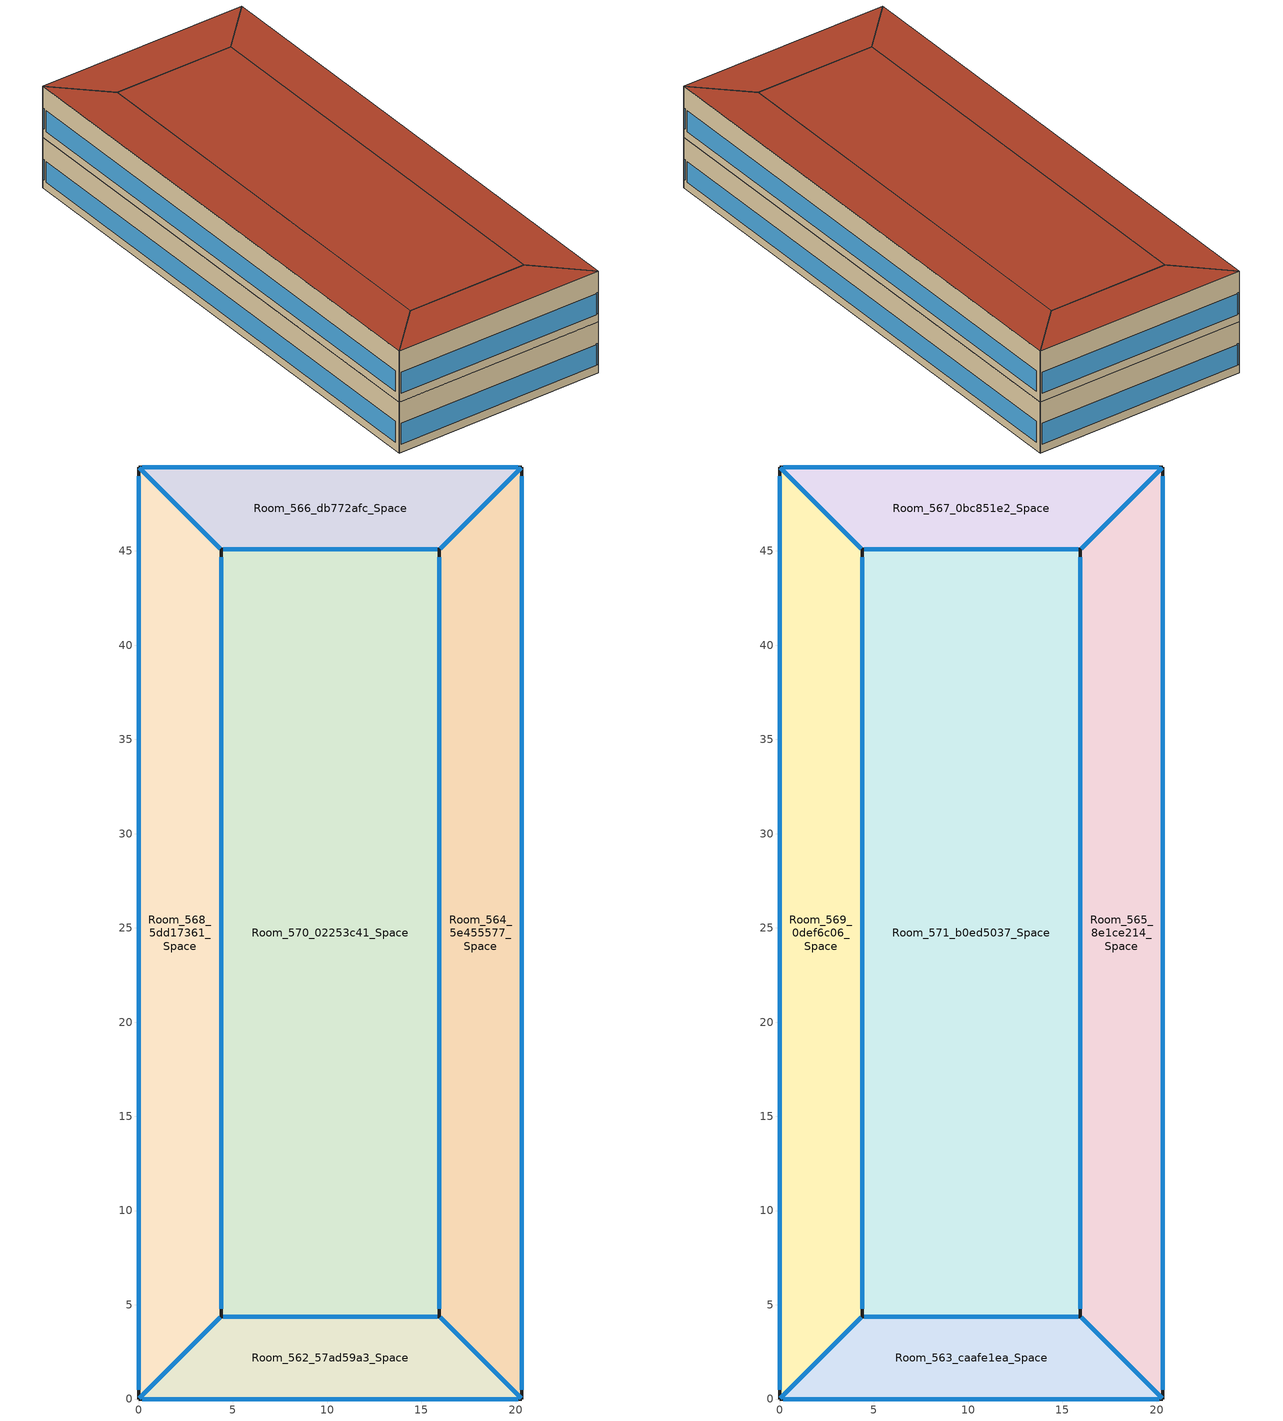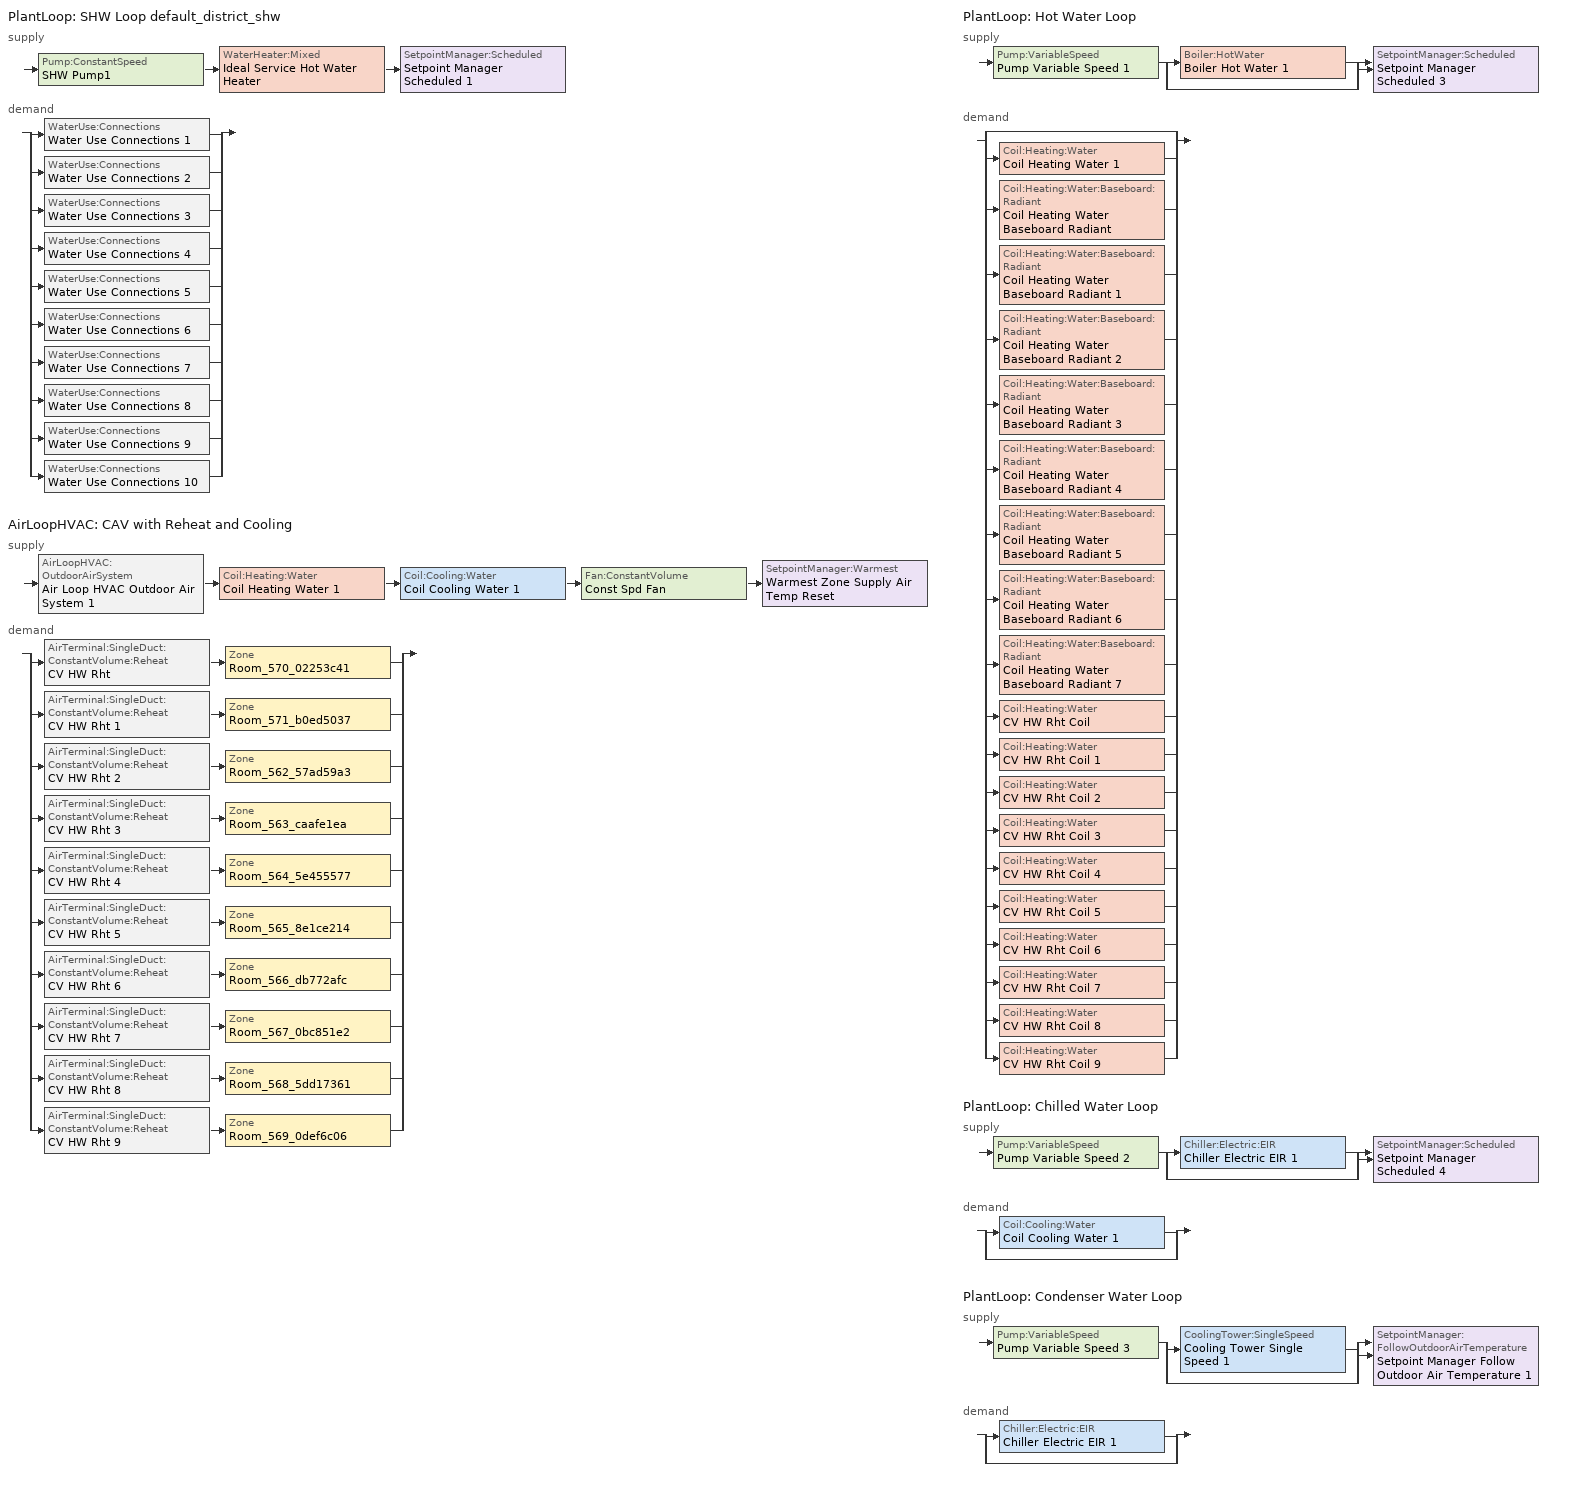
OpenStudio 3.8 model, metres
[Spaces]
Room_562_57ad59a3_Space
 floor ground: 15.96,4.37 20.34,0 0,0 4.37,4.37 z0
 wall outside: 15.96,4.37 4.37,4.37 0,0 20.34,0 15.96,4.37 z0:5
 window: 15.85,4.37 4.49,4.37 / 4.33,4.33 0.04,0.04 / 20.29,0.04 16.01,4.33 / 0.2,0 20.13,0 z0.8:2.84
 roof outside: 0,0 20.34,0 15.96,4.37 4.37,4.37 z5
Room_564_5e455577_Space
 floor ground: 20.34,49.46 20.34,0 15.96,4.37 15.96,45.08 z0
 wall outside: 15.96,4.37 20.34,0 20.34,49.46 15.96,45.08 15.96,4.37 z0:5
 window: 16.01,4.33 20.29,0.04 / 15.96,44.68 15.96,4.78 / 20.29,49.41 16.01,45.13 / 20.34,0.49 20.34,48.96 z0.8:2.84
 roof outside: 15.96,45.08 15.96,4.37 20.34,0 20.34,49.46 z5
Room_566_db772afc_Space
 floor ground: 20.34,49.46 15.96,45.08 4.37,45.08 0,49.46 z0
 wall outside: 15.96,45.08 20.34,49.46 0,49.46 4.37,45.08 15.96,45.08 z0:5
 window: 16.01,45.13 20.29,49.41 / 4.49,45.08 15.85,45.08 / 0.04,49.41 4.33,45.13 / 20.13,49.46 0.2,49.46 z0.8:2.84
 roof outside: 0,49.46 4.37,45.08 15.96,45.08 20.34,49.46 z5
Room_568_5dd17361_Space
 floor ground: 0,49.46 4.37,45.08 4.37,4.37 0,0 z0
 wall outside: 4.37,45.08 0,49.46 0,0 4.37,4.37 4.37,45.08 z0:5
 window: 4.33,45.13 0.04,49.41 / 0.04,0.04 4.33,4.33 / 4.37,4.78 4.37,44.68 / 0,48.96 0,0.49 z0.8:2.84
 roof outside: 0,49.46 0,0 4.37,4.37 4.37,45.08 z5
Room_570_02253c41_Space
 floor ground: 15.96,45.08 15.96,4.37 4.37,4.37 4.37,45.08 z0
 wall outside: 4.37,45.08 4.37,4.37 15.96,4.37 15.96,45.08 4.37,45.08 z0:5
 window: 4.37,44.68 4.37,4.78 / 15.85,45.08 4.49,45.08 / 15.96,4.78 15.96,44.68 / 4.49,4.37 15.85,4.37 z0.8:2.84
 roof outside: 4.37,45.08 4.37,4.37 15.96,4.37 15.96,45.08 z5
Room_563_caafe1ea_Space
 floor outside: 15.96,4.37 20.34,0 0,0 4.37,4.37 z5
 wall outside: 15.96,4.37 4.37,4.37 0,0 20.34,0 15.96,4.37 z5:10
 window: 15.85,4.37 4.49,4.37 / 4.33,4.33 0.04,0.04 / 20.29,0.04 16.01,4.33 / 0.2,0 20.13,0 z5.8:7.84
 roof outside: 0,0 20.34,0 15.96,4.37 4.37,4.37 z10
Room_565_8e1ce214_Space
 floor outside: 20.34,49.46 20.34,0 15.96,4.37 15.96,45.08 z5
 wall outside: 15.96,4.37 20.34,0 20.34,49.46 15.96,45.08 15.96,4.37 z5:10
 window: 16.01,4.33 20.29,0.04 / 15.96,44.68 15.96,4.78 / 20.29,49.41 16.01,45.13 / 20.34,0.49 20.34,48.96 z5.8:7.84
 roof outside: 15.96,45.08 15.96,4.37 20.34,0 20.34,49.46 z10
Room_567_0bc851e2_Space
 floor outside: 20.34,49.46 15.96,45.08 4.37,45.08 0,49.46 z5
 wall outside: 15.96,45.08 20.34,49.46 0,49.46 4.37,45.08 15.96,45.08 z5:10
 window: 16.01,45.13 20.29,49.41 / 4.49,45.08 15.85,45.08 / 0.04,49.41 4.33,45.13 / 20.13,49.46 0.2,49.46 z5.8:7.84
 roof outside: 0,49.46 4.37,45.08 15.96,45.08 20.34,49.46 z10
Room_569_0def6c06_Space
 floor outside: 0,49.46 4.37,45.08 4.37,4.37 0,0 z5
 wall outside: 4.37,45.08 0,49.46 0,0 4.37,4.37 4.37,45.08 z5:10
 window: 4.33,45.13 0.04,49.41 / 0.04,0.04 4.33,4.33 / 4.37,4.78 4.37,44.68 / 0,48.96 0,0.49 z5.8:7.84
 roof outside: 0,49.46 0,0 4.37,4.37 4.37,45.08 z10
Room_571_b0ed5037_Space
 floor outside: 15.96,45.08 15.96,4.37 4.37,4.37 4.37,45.08 z5
 wall outside: 4.37,45.08 4.37,4.37 15.96,4.37 15.96,45.08 4.37,45.08 z5:10
 window: 4.37,44.68 4.37,4.78 / 15.85,45.08 4.49,45.08 / 15.96,4.78 15.96,44.68 / 4.49,4.37 15.85,4.37 z5.8:7.84
 roof outside: 4.37,45.08 4.37,4.37 15.96,4.37 15.96,45.08 z10
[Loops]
PlantLoop 'SHW Loop default_district_shw'
 supply: Pump:ConstantSpeed 'SHW Pump1' > WaterHeater:Mixed 'Ideal Service Hot Water Heater' > SetpointManager:Scheduled 'Setpoint Manager Scheduled 1'
 demand: split
  | WaterUse:Connections 'Water Use Connections 1'
  | WaterUse:Connections 'Water Use Connections 2'
  | WaterUse:Connections 'Water Use Connections 3'
  | WaterUse:Connections 'Water Use Connections 4'
  | WaterUse:Connections 'Water Use Connections 5'
  | WaterUse:Connections 'Water Use Connections 6'
  | WaterUse:Connections 'Water Use Connections 7'
  | WaterUse:Connections 'Water Use Connections 8'
  | WaterUse:Connections 'Water Use Connections 9'
  | WaterUse:Connections 'Water Use Connections 10'
AirLoopHVAC 'CAV with Reheat and Cooling'
 supply: AirLoopHVAC:OutdoorAirSystem 'Air Loop HVAC Outdoor Air System 1' > Coil:Heating:Water 'Coil Heating Water 1' > Coil:Cooling:Water 'Coil Cooling Water 1' > Fan:ConstantVolume 'Const Spd Fan' > SetpointManager:Warmest 'Warmest Zone Supply Air Temp Reset'
 demand: split
  | AirTerminal:SingleDuct:ConstantVolume:Reheat 'CV HW Rht' > Zone 'Room_570_02253c41'
  | AirTerminal:SingleDuct:ConstantVolume:Reheat 'CV HW Rht 1' > Zone 'Room_571_b0ed5037'
  | AirTerminal:SingleDuct:ConstantVolume:Reheat 'CV HW Rht 2' > Zone 'Room_562_57ad59a3'
  | AirTerminal:SingleDuct:ConstantVolume:Reheat 'CV HW Rht 3' > Zone 'Room_563_caafe1ea'
  | AirTerminal:SingleDuct:ConstantVolume:Reheat 'CV HW Rht 4' > Zone 'Room_564_5e455577'
  | AirTerminal:SingleDuct:ConstantVolume:Reheat 'CV HW Rht 5' > Zone 'Room_565_8e1ce214'
  | AirTerminal:SingleDuct:ConstantVolume:Reheat 'CV HW Rht 6' > Zone 'Room_566_db772afc'
  | AirTerminal:SingleDuct:ConstantVolume:Reheat 'CV HW Rht 7' > Zone 'Room_567_0bc851e2'
  | AirTerminal:SingleDuct:ConstantVolume:Reheat 'CV HW Rht 8' > Zone 'Room_568_5dd17361'
  | AirTerminal:SingleDuct:ConstantVolume:Reheat 'CV HW Rht 9' > Zone 'Room_569_0def6c06'
PlantLoop 'Hot Water Loop'
 supply: Pump:VariableSpeed 'Pump Variable Speed 1' > split
  | Boiler:HotWater 'Boiler Hot Water 1'
  | bypass
  join > SetpointManager:Scheduled 'Setpoint Manager Scheduled 3'
 demand: split
  | bypass
  | Coil:Heating:Water 'Coil Heating Water 1'
  | Coil:Heating:Water:Baseboard:Radiant 'Coil Heating Water Baseboard Radiant'
  | Coil:Heating:Water:Baseboard:Radiant 'Coil Heating Water Baseboard Radiant 1'
  | Coil:Heating:Water:Baseboard:Radiant 'Coil Heating Water Baseboard Radiant 2'
  | Coil:Heating:Water:Baseboard:Radiant 'Coil Heating Water Baseboard Radiant 3'
  | Coil:Heating:Water:Baseboard:Radiant 'Coil Heating Water Baseboard Radiant 4'
  | Coil:Heating:Water:Baseboard:Radiant 'Coil Heating Water Baseboard Radiant 5'
  | Coil:Heating:Water:Baseboard:Radiant 'Coil Heating Water Baseboard Radiant 6'
  | Coil:Heating:Water:Baseboard:Radiant 'Coil Heating Water Baseboard Radiant 7'
  | Coil:Heating:Water 'CV HW Rht Coil'
  | Coil:Heating:Water 'CV HW Rht Coil 1'
  | Coil:Heating:Water 'CV HW Rht Coil 2'
  | Coil:Heating:Water 'CV HW Rht Coil 3'
  | Coil:Heating:Water 'CV HW Rht Coil 4'
  | Coil:Heating:Water 'CV HW Rht Coil 5'
  | Coil:Heating:Water 'CV HW Rht Coil 6'
  | Coil:Heating:Water 'CV HW Rht Coil 7'
  | Coil:Heating:Water 'CV HW Rht Coil 8'
  | Coil:Heating:Water 'CV HW Rht Coil 9'
PlantLoop 'Chilled Water Loop'
 supply: Pump:VariableSpeed 'Pump Variable Speed 2' > split
  | Chiller:Electric:EIR 'Chiller Electric EIR 1'
  | bypass
  join > SetpointManager:Scheduled 'Setpoint Manager Scheduled 4'
 demand: split
  | Coil:Cooling:Water 'Coil Cooling Water 1'
  | bypass
PlantLoop 'Condenser Water Loop'
 supply: Pump:VariableSpeed 'Pump Variable Speed 3' > split
  | CoolingTower:SingleSpeed 'Cooling Tower Single Speed 1'
  | bypass
  join > SetpointManager:FollowOutdoorAirTemperature 'Setpoint Manager Follow Outdoor Air Temperature 1'
 demand: split
  | Chiller:Electric:EIR 'Chiller Electric EIR 1'
  | bypass
[Building]
630_rue Saint-Paul Ouest (MTL)_180484_Y_2019_low: North Axis {deg}=0; Default Construction Set=Office_ 2015 2024_6A 2; Standards Building Type=MediumOffice
[Site]
Montreal Int'l: Latitude {deg}=45.47; Longitude {deg}=-73.75; Time Zone {hr}=-5; Elevation {m}=36; Terrain=City
[SizingPeriod:DesignDay] Day of Month=21
Name | Maximum Dry-Bulb Temperature {C} | Daily Dry-Bulb Temperature Range {deltaC} | Barometric Pressure {Pa} | Wind Speed {m/s} | Wind Direction {deg} | Sky Clearness | Month | Day Type | Humidity Condition Type | Wetbulb or DewPoint at Maximum Dry-Bulb {C} | Solar Model Indicator | Rain Indicator | Snow Indicator | Daylight Saving Time Indicator | Dry-Bulb Temperature Range Modifier Type | ASHRAE Clear Sky Optical Depth for Beam Irradiance | ASHRAE Clear Sky Optical Depth for Diffuse Irradiance | Enthalpy at Maximum Dry-Bulb {J/kg}
Montreal Int'l Heating Design Day 99.6% Condns DB | -22.8 | 0 | 101099 | 3.6 | 294 | 0 | 1 | WinterDesignDay | Wetbulb | -22.8 | ASHRAEClearSky
Montreal Int'l Cooling Design Day 0.4% Condns DB=>MWB | 29.4 | 9.7 | 101099 | 4.8 | 228 | 1 | 7 | SummerDesignDay | Wetbulb | 22.7 | ASHRAEClearSky
Montreal Int'l Ann Htg 99.6% Condns DB | -23.7 | 0 | 100893 | 3.9 | 260 | 0 | 1 | WinterDesignDay | Wetbulb | -23.7 | ASHRAEClearSky | No | No | No | DefaultMultipliers
Montreal Int'l Ann Hum_n 99.6% Condns DP=>MCDB | -23 | 0 | 100893 | 3.9 | 260 | 0 | 1 | WinterDesignDay | Dewpoint | -30.5 | ASHRAEClearSky | No | No | No | DefaultMultipliers
Montreal Int'l Ann Htg Wind 99.6% Condns WS=>MCDB | -5.3 | 0 | 100893 | 12.9 | 260 | 0 | 1 | WinterDesignDay | Wetbulb | -5.3 | ASHRAEClearSky | No | No | No | DefaultMultipliers
Montreal Int'l Ann Clg .4% Condns DB=>MWB | 30 | 9.3 | 100893 | 4.9 | 220 |  | 7 | SummerDesignDay | Wetbulb | 22.1 | ASHRAETau | No | No | No | DefaultMultipliers | 0.465 | 1.966
Montreal Int'l Ann Clg .4% Condns WB=>MDB | 28.1 | 9.3 | 100893 | 4.9 | 220 |  | 7 | SummerDesignDay | Wetbulb | 23.2 | ASHRAETau | No | No | No | DefaultMultipliers | 0.465 | 1.966
Montreal Int'l Ann Clg .4% Condns DP=>MDB | 26 | 9.3 | 100893 | 4.9 | 220 |  | 7 | SummerDesignDay | Dewpoint | 21.6 | ASHRAETau | No | No | No | DefaultMultipliers | 0.465 | 1.966
Montreal Int'l Ann Clg .4% Condns Enth=>MDB | 28.1 | 9.3 | 100893 | 4.9 | 220 |  | 7 | SummerDesignDay | Enthalpy | 23 | ASHRAETau | No | No | No | DefaultMultipliers | 0.465 | 1.966 | 69300
[Site:WaterMainsTemperature]
Calculation Method=CorrelationFromWeatherFile
[ClimateZones]
Climate Zone Institution Name 1=ASHRAE; Climate Zone Document Name 1=ANSI/ASHRAE Standard 169; Climate Zone Document Year 1=2006; Climate Zone Value 1=6A; Climate Zone Institution Name 2=CEC; Climate Zone Document Name 2=California Climate Zone Descriptions; Climate Zone Document Year 2=1995
[Material:NoMass] Thermal Absorptance=0.9
Name | Roughness | Thermal Resistance {m2-K/W} | Solar Absorptance | Visible Absorptance
AQNC2024NMair more30 mm | MediumRough | 0.16 | 0.7 | 0.7
CP02 CARPET PAD | Smooth | 0.1 | 0.8 | 0.8
[Material]
Name | Roughness | Thickness {m} | Conductivity {W/m-K} | Density {kg/m3} | Specific Heat {J/kg-K} | Thermal Absorptance | Solar Absorptance | Visible Absorptance
G05 25mm wood | MediumSmooth | 0.0254 | 0.15 | 608 | 1630 | 0.9 | 0.5 | 0.5
AQNC2024standard concrete | MediumRough | 0.2 | 2.5 | 2400 | 840 | 0.7 | 0.7 | 0.7
AQNC2024expanded polystyrene type I 15 cm 1 | MediumRough | 0.15 | 0.0385 | 15 | 1500 | 0.7 | 0.7 | 0.7
AQNC2024Stucco 25 mm | MediumRough | 0.025 | 0.159 | 800 | 1090 | 0.7 | 0.7 | 0.7
AQNC2024gypsum board | MediumRough | 0.1 | 0.159 | 800 | 1090 | 0.7 | 0.7 | 0.7
AQNC2024built-up roofing 1 | MediumRough | 0.1 | 0.162 | 1121 | 1470 | 0.7 | 0.7 | 0.7
F16 Acoustic tile | MediumSmooth | 0.0191 | 0.06 | 368 | 590 | 0.9 | 0.3 | 0.3
M11 100mm lightweight concrete | MediumRough | 0.1016 | 0.53 | 1280 | 840 | 0.9 | 0.5 | 0.5
G01a 19mm gypsum board | MediumSmooth | 0.019 | 0.16 | 800 | 1090 | 0.9 | 0.4 | 0.4
MAT-CC05 4 HW CONCRETE | Rough | 0.1016 | 1.311 | 2240 | 836.8 | 0.9 | 0.85 | 0.85
I01 25mm insulation board | MediumRough | 0.0254 | 0.03 | 43 | 1210 | 0.9 | 0.6 | 0.6
F08 Metal surface 3; F08 Metal surface 4 | Smooth | 0.0008 | 45.28 | 7824 | 500 | 0.9 | 0.7 | 0.7
[WindowMaterial:SimpleGlazingSystem]
Double glazing excellent office Low e: U-Factor {W/m2-K}=1.3; Solar Heat Gain Coefficient=0.35
[WindowMaterial:Glazing]
Clear 3mm: Optical Data Type=SpectralAverage; Thickness {m}=0.003; Solar Transmittance at Normal Incidence=0.837; Front Side Solar Reflectance at Normal Incidence=0.075; Back Side Solar Reflectance at Normal Incidence=0; Visible Transmittance at Normal Incidence=0.898; Front Side Visible Reflectance at Normal Incidence=0.081; Back Side Visible Reflectance at Normal Incidence=0; Infrared Transmittance at Normal Incidence=0; Front Side Infrared Hemispherical Emissivity=0.84; Back Side Infrared Hemispherical Emissivity=0.84; Conductivity {W/m-K}=0.9; Dirt Correction Factor for Solar and Visible Transmittance=1; Solar Diffusing=No
[Construction]
Interior Partition; Interior Door; Interior Partition 9: G05 25mm wood
AQ_Office_2024_Office ground 2015 2024 6A: AQNC2024standard concrete, AQNC2024expanded polystyrene type I 15 cm 1
AQ_Office_2024_Office Wall 2015 2024 6A: AQNC2024Stucco 25 mm, AQNC2024standard concrete, AQNC2024expanded polystyrene type I 15 cm 1, AQNC2024gypsum board
AQ_Office_2024_Office roof 2015 2024 6A: AQNC2024built-up roofing 1, AQNC2024NMair more30 mm, AQNC2024expanded polystyrene type I 15 cm 1
Interior Floor: F16 Acoustic tile, F05 Ceiling air space resistance, M11 100mm lightweight concrete
Interior Wall: G01a 19mm gypsum board, F04 Wall air space resistance, G01a 19mm gypsum board
Interior Ceiling: M11 100mm lightweight concrete, F05 Ceiling air space resistance, F16 Acoustic tile
ExtSlabCarpet 4in ClimateZone 1-8: MAT-CC05 4 HW CONCRETE, CP02 CARPET PAD
Double Glazing 1.3: Double glazing excellent office Low e
Interior Window: Clear 3mm
Exterior Door 2: F08 Metal surface 3, I01 25mm insulation board
Exterior Door 3: F08 Metal surface 4, I01 25mm insulation board
[DefaultSurfaceConstructions]
Name | Floor Construction | Wall Construction | Roof Ceiling Construction
Default Surface Constructions 30; Default Surface Constructions 50 | AQ_Office_2024_Office ground 2015 2024 6A | AQ_Office_2024_Office Wall 2015 2024 6A | AQ_Office_2024_Office roof 2015 2024 6A
Default Surface Constructions 48; Default Surface Constructions 51 | Interior Floor | Interior Wall | Interior Ceiling
Default Surface Constructions 49; Default Surface Constructions 52 | ExtSlabCarpet 4in ClimateZone 1-8 | ExtSlabCarpet 4in ClimateZone 1-8 | ExtSlabCarpet 4in ClimateZone 1-8
[DefaultSubSurfaceConstructions]
Name | Fixed Window Construction | Operable Window Construction | Door Construction | Tubular Daylight Dome Construction | Tubular Daylight Diffuser Construction
Default Sub Surface Constructions 34; Default Sub Surface Constructions 37 | Interior Window | Interior Window | Interior Door
Default Sub Surface Constructions 35 | Double Glazing 1.3 | Double Glazing 1.3 | Exterior Door 2 | Interior Window | Interior Window
Default Sub Surface Constructions 36 | Double Glazing 1.3 | Double Glazing 1.3 | Exterior Door 3 | Interior Window | Interior Window
[Material:AirGap]
Name | Thermal Resistance {m2-K/W}
F05 Ceiling air space resistance | 0.18
F04 Wall air space resistance | 0.15
[DefaultConstructionSet] Interior Partition Construction=Interior Partition; Adiabatic Surface Construction=Interior Partition 9
Name | Default Exterior Surface Constructions | Default Interior Surface Constructions | Default Ground Contact Surface Constructions | Default Exterior SubSurface Constructions | Default Interior SubSurface Constructions
Office_ 2015 2024_6A | Default Surface Constructions 50 | Default Surface Constructions 51 | Default Surface Constructions 52 | Default Sub Surface Constructions 35 | Default Sub Surface Constructions 37
Office_ 2015 2024_6A 2 | Default Surface Constructions 30 | Default Surface Constructions 48 | Default Surface Constructions 49 | Default Sub Surface Constructions 36 | Default Sub Surface Constructions 34
[SpaceType]
MediumOffice Building: Default Construction Set=Office_ 2015 2024_6A; Design Specification Outdoor Air Object=MediumOffice Building_Ventilation
[People:Definition]
MediumOffice Building_People: Number of People Calculation Method=People/Area; People per Space Floor Area {person/m2}=0.0711847; Fraction Radiant=0.3; Sensible Heat Fraction=Autocalculate
[People]
MediumOffice Building_People: People Definition=MediumOffice Building_People; Space or SpaceType=MediumOffice Building; Number of People Schedule=NECB-A-Occupancy; Activity Level Schedule=MediumOffice Building_People_Act Schedule; Multiplier=1
[Lights:Definition]
MediumOffice Building_Lighting: Design Level Calculation Method=Watts/Area; Watts per Space Floor Area {W/m2}=6.68315; Fraction Radiant=0.7; Fraction Visible=0.2; Return Air Fraction=0
[Lights]
MediumOffice Building_Lighting: Lights Definition=MediumOffice Building_Lighting; Space or SpaceType=MediumOffice Building; Schedule=NECB-A-Lighting; Fraction Replaceable=1
[ElectricEquipment:Definition]
MediumOffice Building_Electric Equipment: Design Level Calculation Method=Watts/Area; Watts per Space Floor Area {W/m2}=7.54366; Fraction Latent=0; Fraction Radiant=0.5; Fraction Lost=0
[ElectricEquipment]
MediumOffice Building_Electric Equipment: Electric Equipment Definition=MediumOffice Building_Electric Equipment; Space or SpaceType=MediumOffice Building; Schedule=NECB-A-Electric-Equipment
[SpaceInfiltration:DesignFlowRate]
MediumOffice Building_Infiltration: Space or SpaceType=MediumOffice Building; Schedule=MediumOffice Building_Infiltration Schedule; Design Flow Rate Calculation Method=Flow/ExteriorArea; Flow per Exterior Surface Area {m3/s-m2}=0.000226568; Constant Term Coefficient=1; Temperature Term Coefficient=0; Velocity Term Coefficient=0
[DesignSpecification:OutdoorAir]
MediumOffice Building_Ventilation: Outdoor Air Flow per Person {m3/s-person}=0.00175762; Outdoor Air Flow per Floor Area {m3/s-m2}=0.000336663; Outdoor Air Flow Rate {m3/s}=0; Outdoor Air Flow Air Changes per Hour {1/hr}=0
[Space] Space Type=MediumOffice Building
Name | Building Story | Thermal Zone
Room_562_57ad59a3_Space | Floor1 | Room_562_57ad59a3
Room_563_caafe1ea_Space | Floor2 | Room_563_caafe1ea
Room_564_5e455577_Space | Floor1 | Room_564_5e455577
Room_565_8e1ce214_Space | Floor2 | Room_565_8e1ce214
Room_566_db772afc_Space | Floor1 | Room_566_db772afc
Room_567_0bc851e2_Space | Floor2 | Room_567_0bc851e2
Room_568_5dd17361_Space | Floor1 | Room_568_5dd17361
Room_569_0def6c06_Space | Floor2 | Room_569_0def6c06
Room_570_02253c41_Space | Floor1 | Room_570_02253c41
Room_571_b0ed5037_Space | Floor2 | Room_571_b0ed5037
[ThermalZone] Ceiling Height {m}=5; Use Ideal Air Loads=No
Name | Volume {m3} | Thermostat
Room_562_57ad59a3 | 349.054 | MediumOffice Building_Setpoint
Room_563_caafe1ea | 349.054 | MediumOffice Building_Setpoint 1
Room_564_5e455577 | 985.75 | MediumOffice Building_Setpoint 2
Room_565_8e1ce214 | 985.75 | MediumOffice Building_Setpoint 3
Room_566_db772afc | 349.054 | MediumOffice Building_Setpoint 4
Room_567_0bc851e2 | 349.054 | MediumOffice Building_Setpoint 5
Room_568_5dd17361 | 985.75 | MediumOffice Building_Setpoint 6
Room_569_0def6c06 | 985.75 | MediumOffice Building_Setpoint 7
Room_570_02253c41 | 2359.36 | MediumOffice Building_Setpoint 8
Room_571_b0ed5037 | 2359.36 | MediumOffice Building_Setpoint 9
[Sizing:Zone] Zone Cooling Design Supply Air Temperature Input Method=SupplyAirTemperature; Zone Cooling Design Supply Air Temperature {C}=14; Zone Cooling Design Supply Air Temperature Difference {deltaC}=11.11; Zone Heating Design Supply Air Temperature Input Method=SupplyAirTemperature; Zone Heating Design Supply Air Temperature {C}=40; Zone Heating Design Supply Air Temperature Difference {deltaC}=11.11; Zone Cooling Design Supply Air Humidity Ratio {kg-H2O/kg-air}=0.0085; Zone Heating Design Supply Air Humidity Ratio {kg-H2O/kg-air}=0.008; Cooling Design Air Flow Method=DesignDay; Heating Design Air Flow Method=DesignDay; Account for Dedicated Outdoor Air System=No; Dedicated Outdoor Air System Control Strategy=NeutralSupplyAir; Dedicated Outdoor Air Low Setpoint Temperature for Design {C}=autosize; Dedicated Outdoor Air High Setpoint Temperature for Design {C}=autosize; Zone Load Sizing Method=Sensible Load Only No Latent Load; Zone Latent Cooling Design Supply Air Humidity Ratio Input Method=HumidityRatioDifference; Zone Cooling Design Supply Air Humidity Ratio Difference {kgWater/kgDryAir}=0.005; Zone Latent Heating Design Supply Air Humidity Ratio Input Method=HumidityRatioDifference; Zone Humidification Design Supply Air Humidity Ratio Difference {kgWater/kgDryAir}=0.005
Room_562_57ad59a3; Room_563_caafe1ea; Room_564_5e455577; Room_565_8e1ce214; Room_566_db772afc; Room_567_0bc851e2; Room_568_5dd17361; Room_569_0def6c06; Room_570_02253c41; Room_571_b0ed5037
[Zone equipment]
Room_562_57ad59a3: Zone HVAC Baseboard Rad Conv Water, Zone Exhaust Fan, CV HW Rht 2
Room_563_caafe1ea: Zone HVAC Baseboard Rad Conv Water 1, Zone Exhaust Fan 1, CV HW Rht 3
Room_564_5e455577: Zone HVAC Baseboard Rad Conv Water 2, Zone Exhaust Fan 2, CV HW Rht 4
Room_565_8e1ce214: Zone HVAC Baseboard Rad Conv Water 3, Zone Exhaust Fan 3, CV HW Rht 5
Room_566_db772afc: Zone HVAC Baseboard Rad Conv Water 4, Zone Exhaust Fan 4, CV HW Rht 6
Room_567_0bc851e2: Zone HVAC Baseboard Rad Conv Water 5, Zone Exhaust Fan 5, CV HW Rht 7
Room_568_5dd17361: Zone HVAC Baseboard Rad Conv Water 6, Zone Exhaust Fan 6, CV HW Rht 8
Room_569_0def6c06: Zone HVAC Baseboard Rad Conv Water 7, Zone Exhaust Fan 7, CV HW Rht 9
Room_570_02253c41: CV HW Rht
Room_571_b0ed5037: CV HW Rht 1
[BuildingStory]
Floor1; Floor2
[WaterUse:Equipment:Definition] Target Temperature Schedule=60.0C Hot Water; Sensible Fraction Schedule=0.2 Hot Water Sensible Fraction; Latent Fraction Schedule=0.05 Hot Water Latent Fraction
Name | Peak Flow Rate {m3/s}
MediumOffice Building_Service Hot Water..Room_562_57ad59a3; MediumOffice Building_Service Hot Water..Room_563_caafe1ea; MediumOffice Building_Service Hot Water..Room_566_db772afc; MediumOffice Building_Service Hot Water..Room_567_0bc851e2 | 7.51399e-07
MediumOffice Building_Service Hot Water..Room_564_5e455577; MediumOffice Building_Service Hot Water..Room_565_8e1ce214; MediumOffice Building_Service Hot Water..Room_568_5dd17361; MediumOffice Building_Service Hot Water..Room_569_0def6c06 | 2.122e-06
MediumOffice Building_Service Hot Water..Room_570_02253c41; MediumOffice Building_Service Hot Water..Room_571_b0ed5037 | 5.07893e-06
[WaterUse:Equipment]
Name | Water Use Equipment Definition | Space
MediumOffice Building_Service Hot Water..Room_562_57ad59a3 | MediumOffice Building_Service Hot Water..Room_562_57ad59a3 | Room_562_57ad59a3_Space
MediumOffice Building_Service Hot Water..Room_563_caafe1ea | MediumOffice Building_Service Hot Water..Room_563_caafe1ea | Room_563_caafe1ea_Space
MediumOffice Building_Service Hot Water..Room_564_5e455577 | MediumOffice Building_Service Hot Water..Room_564_5e455577 | Room_564_5e455577_Space
MediumOffice Building_Service Hot Water..Room_565_8e1ce214 | MediumOffice Building_Service Hot Water..Room_565_8e1ce214 | Room_565_8e1ce214_Space
MediumOffice Building_Service Hot Water..Room_566_db772afc | MediumOffice Building_Service Hot Water..Room_566_db772afc | Room_566_db772afc_Space
MediumOffice Building_Service Hot Water..Room_567_0bc851e2 | MediumOffice Building_Service Hot Water..Room_567_0bc851e2 | Room_567_0bc851e2_Space
MediumOffice Building_Service Hot Water..Room_568_5dd17361 | MediumOffice Building_Service Hot Water..Room_568_5dd17361 | Room_568_5dd17361_Space
MediumOffice Building_Service Hot Water..Room_569_0def6c06 | MediumOffice Building_Service Hot Water..Room_569_0def6c06 | Room_569_0def6c06_Space
MediumOffice Building_Service Hot Water..Room_570_02253c41 | MediumOffice Building_Service Hot Water..Room_570_02253c41 | Room_570_02253c41_Space
MediumOffice Building_Service Hot Water..Room_571_b0ed5037 | MediumOffice Building_Service Hot Water..Room_571_b0ed5037 | Room_571_b0ed5037_Space
[WaterUse:Connections] Hot Water Supply Temperature Schedule=60.0C Hot Water; Drain Water Heat Exchanger Type=None; Drain Water Heat Exchanger Destination=Plant
Name | Water Use Equipment Name 1
Water Use Connections 1 | MediumOffice Building_Service Hot Water..Room_562_57ad59a3
Water Use Connections 2 | MediumOffice Building_Service Hot Water..Room_563_caafe1ea
Water Use Connections 3 | MediumOffice Building_Service Hot Water..Room_564_5e455577
Water Use Connections 4 | MediumOffice Building_Service Hot Water..Room_565_8e1ce214
Water Use Connections 5 | MediumOffice Building_Service Hot Water..Room_566_db772afc
Water Use Connections 6 | MediumOffice Building_Service Hot Water..Room_567_0bc851e2
Water Use Connections 7 | MediumOffice Building_Service Hot Water..Room_568_5dd17361
Water Use Connections 8 | MediumOffice Building_Service Hot Water..Room_569_0def6c06
Water Use Connections 9 | MediumOffice Building_Service Hot Water..Room_570_02253c41
Water Use Connections 10 | MediumOffice Building_Service Hot Water..Room_571_b0ed5037
[ThermostatSetpoint:DualSetpoint] Heating Setpoint Temperature Schedule=NECB-A-Thermostat Setpoint-Heating; Cooling Setpoint Temperature Schedule=NECB-A-Thermostat Setpoint-Cooling
MediumOffice Building_Setpoint; MediumOffice Building_Setpoint 1; MediumOffice Building_Setpoint 2; MediumOffice Building_Setpoint 3; MediumOffice Building_Setpoint 4; MediumOffice Building_Setpoint 5; MediumOffice Building_Setpoint 6; MediumOffice Building_Setpoint 7; MediumOffice Building_Setpoint 8; MediumOffice Building_Setpoint 9
[PlantLoop] Glycol Concentration=0; Plant Loop Volume {m3}=Autocalculate; Load Distribution Scheme=Optimal
SHW Loop default_district_shw: Maximum Loop Temperature {C}=60; Minimum Loop Temperature {C}=10
Hot Water Loop: Fluid Type=Water
Chilled Water Loop; Condenser Water Loop: 
[Sizing:Plant] Sizing Option=NonCoincident; Zone Timesteps in Averaging Window=1; Coincident Sizing Factor Mode=None
Name | Loop Type | Design Loop Exit Temperature {C} | Loop Design Temperature Difference {deltaC}
SHW Loop default_district_shw | Heating | 60 | 5
Hot Water Loop | Heating | 82 | 11
Chilled Water Loop | Cooling | 7.22 | 6.67
Condenser Water Loop | Condenser | 29.4 | 5.6
[SetpointManager:Scheduled] Control Variable=Temperature
Name | Schedule
Setpoint Manager Scheduled 1 | 60C Hot Water
Setpoint Manager Scheduled 3 | Hot_Water_Temperature
Setpoint Manager Scheduled 4 | Chilled_Water_Temperature
[Pump:ConstantSpeed]
SHW Pump1: Rated Flow Rate {m3/s}=autosize; Rated Pump Head {Pa}=29891; Rated Power Consumption {W}=autosize; Motor Efficiency=0.9; Fraction of Motor Inefficiencies to Fluid Stream=0; Pump Control Type=Intermittent; Design Power Sizing Method=PowerPerFlowPerPressure; Design Electric Power per Unit Flow Rate {W/(m3/s)}=348701.1; Design Shaft Power per Unit Flow Rate per Unit Head {W-s/m3-Pa}=1.28205
[WaterHeater:Mixed]
Ideal Service Hot Water Heater: Tank Volume {m3}=0; Setpoint Temperature Schedule=Schedule Ruleset 2; Deadband Temperature Difference {deltaC}=2; Maximum Temperature Limit {C}=82.22; Heater Control Type=Modulate; Heater Maximum Capacity {W}=1000000; Heater Fuel Type=DistrictHeatingWater; Heater Thermal Efficiency=1; Off Cycle Parasitic Fuel Consumption Rate {W}=20; Off Cycle Parasitic Fuel Type=DistrictHeatingWater; Off Cycle Parasitic Heat Fraction to Tank=0.8; On Cycle Parasitic Fuel Type=DistrictHeatingWater; Ambient Temperature Indicator=Schedule; Ambient Temperature Schedule=22C Ambient Condition; Off Cycle Loss Coefficient to Ambient Temperature {W/K}=0; On Cycle Loss Coefficient to Ambient Temperature {W/K}=0; Use Side Effectiveness=1; Source Side Effectiveness=1; Use Side Design Flow Rate {m3/s}=autosize; Source Side Design Flow Rate {m3/s}=autosize; Indirect Water Heating Recovery Time {hr}=1.5; Source Side Flow Control Mode=IndirectHeatPrimarySetpoint
[WaterHeater:Sizing]
Ideal Service Hot Water Heater: Design Mode=PeakDraw; Time Storage Can Meet Peak Draw {hr}=0.538503; Time for Tank Recovery {hr}=0; Nominal Tank Volume for Autosizing Plant Connections {m3}=1
[AirLoopHVAC]
CAV with Reheat and Cooling: Availability Schedule=Always On Discrete; Design Supply Air Flow Rate {m3/s}=autosize; Design Return Air Flow Fraction of Supply Air Flow=1
[Sizing:System]
CAV with Reheat and Cooling: Central Heating Maximum System Air Flow Ratio=0.3; Preheat Design Temperature {C}=7; Preheat Design Humidity Ratio {kg-H2O/kg-Air}=0.008; Precool Design Temperature {C}=12.8; Precool Design Humidity Ratio {kg-H2O/kg-Air}=0.008; Central Cooling Design Supply Air Temperature {C}=12.8; Central Heating Design Supply Air Temperature {C}=12.8; 100% Outdoor Air in Cooling=Yes; 100% Outdoor Air in Heating=Yes; Central Cooling Design Supply Air Humidity Ratio {kg-H2O/kg-Air}=0.0085; Zone Maximum Outdoor Air Fraction=1; Cooling Supply Air Flow Rate Per Floor Area {m3/s-m2}=0.00996765; Cooling Fraction of Autosized Cooling Supply Air Flow Rate=1; Cooling Supply Air Flow Rate Per Unit Cooling Capacity {m3/s-W}=3.94755e-05; Heating Supply Air Flow Rate Per Floor Area {m3/s-m2}=0.00996765; Heating Fraction of Autosized Heating Supply Air Flow Rate=1; Heating Fraction of Autosized Cooling Supply Air Flow Rate=1; Heating Supply Air Flow Rate Per Unit Heating Capacity {m3/s-W}=3.15882e-05; Cooling Design Capacity Method=CoolingDesignCapacity; Cooling Design Capacity {W}=autosize; Cooling Design Capacity Per Floor Area {W/m2}=234.7; Fraction of Autosized Cooling Design Capacity=1; Heating Design Capacity Method=HeatingDesignCapacity; Heating Design Capacity {W}=autosize; Heating Design Capacity Per Floor Area {W/m2}=157; Fraction of Autosized Heating Design Capacity=1; Central Cooling Capacity Control Method=OnOff; Occupant Diversity=autosize
[Coil:Heating:Water]
Name | Availability Schedule
Coil Heating Water 1 | Always On Discrete
CV HW Rht Coil; CV HW Rht Coil 1; CV HW Rht Coil 2; CV HW Rht Coil 3; CV HW Rht Coil 4; CV HW Rht Coil 5; CV HW Rht Coil 6; CV HW Rht Coil 7; CV HW Rht Coil 8; CV HW Rht Coil 9 | Always On Discrete hvac_library
[Coil:Cooling:Water]
Coil Cooling Water 1: Availability Schedule=Always On Discrete
[Controller:OutdoorAir]
Controller Outdoor Air 1: Minimum Outdoor Air Flow Rate {m3/s}=0; Maximum Outdoor Air Flow Rate {m3/s}=Autosize; Economizer Control Type=NoEconomizer; Economizer Control Action Type=ModulateFlow; Economizer Maximum Limit Dry-Bulb Temperature {C}=28; Economizer Maximum Limit Enthalpy {J/kg}=64000; Economizer Minimum Limit Dry-Bulb Temperature {C}=-100; Lockout Type=NoLockout; Minimum Limit Type=FixedMinimum; Controller Mechanical Ventilation=Controller Mechanical Ventilation 1; High Humidity Control=No; Heat Recovery Bypass Control Type=BypassWhenWithinEconomizerLimits; Economizer Operation Staging=InterlockedWithMechanicalCooling
[Controller:MechanicalVentilation]
Controller Mechanical Ventilation 1: Availability Schedule=Always On Discrete
[AirLoopHVAC:OutdoorAirSystem]
Air Loop HVAC Outdoor Air System 1: Controller=Controller Outdoor Air 1
[Pump:VariableSpeed] Pump Control Type=Intermittent; Skin Loss Radiative Fraction=0.5; Design Power Sizing Method=PowerPerFlowPerPressure; Design Electric Power per Unit Flow Rate {W/(m3/s)}=348701.1; Design Shaft Power per Unit Flow Rate per Unit Head {W-s/m3-Pa}=1.28205; Design Minimum Flow Rate Fraction=0
Pump Variable Speed 1; Pump Variable Speed 2; Pump Variable Speed 3
[Boiler:HotWater]
Boiler Hot Water 1: Efficiency Curve Temperature Evaluation Variable=LeavingBoiler; Normalized Boiler Efficiency Curve=Boiler Efficiency; Water Outlet Upper Temperature Limit {C}=99; Boiler Flow Mode=ConstantFlow; On Cycle Parasitic Electric Load {W}=0; Off Cycle Parasitic Fuel Load {W}=0; Sizing Factor=1
[Controller:WaterCoil]
Name | Water Coil | Action
Controller Water Coil 1 | Coil Heating Water 1 | Normal
Controller Water Coil 2 | Coil Cooling Water 1 | Reverse
[Chiller:Electric:EIR]
Chiller Electric EIR 1: Reference Capacity {W}=Autosize; Reference COP {W/W}=5.5; Reference Chilled Water Flow Rate {m3/s}=Autosize; Cooling Capacity Function of Temperature Curve=Curve Biquadratic 1; Electric Input to Cooling Output Ratio Function of Temperature Curve=Curve Biquadratic 2; Electric Input to Cooling Output Ratio Function of Part Load Ratio Curve=Curve Quadratic 1; Condenser Type=WaterCooled; Design Heat Recovery Water Flow Rate {m3/s}=Autosize; Sizing Factor=1; Basin Heater Capacity {W/K}=0; Basin Heater Setpoint Temperature {C}=10; Condenser Heat Recovery Relative Capacity Fraction=1
[CoolingTower:SingleSpeed]
Cooling Tower Single Speed 1: Design Water Flow Rate {m3/s}=autosize; Design Air Flow Rate {m3/s}=autosize; Fan Power at Design Air Flow Rate {W}=autosize; U-Factor Times Area Value at Design Air Flow Rate {W/K}=autosize; Air Flow Rate in Free Convection Regime {m3/s}=autosize; U-Factor Times Area Value at Free Convection Air Flow Rate {W/K}=autosize; Performance Input Method=UFactorTimesAreaAndDesignWaterFlowRate; Free Convection Capacity {W}=0; Basin Heater Capacity {W/K}=0; Basin Heater Setpoint Temperature {C}=2; Evaporation Loss Mode=LossFactor; Evaporation Loss Factor {percent/K}=0.2; Drift Loss Percent {percent}=0.008; Blowdown Calculation Mode=ConcentrationRatio; Blowdown Concentration Ratio=3; Capacity Control=FanCycling; Number of Cells=1; Cell Control=MinimalCell; Cell Minimum  Water Flow Rate Fraction=0.33; Cell Maximum Water Flow Rate Fraction=2.5; Sizing Factor=1; Free Convection Air Flow Rate Sizing Factor=0.1; Free Convection U-Factor Times Area Value Sizing Factor=0.1; Heat Rejection Capacity and Nominal Capacity Sizing Ratio=1.25; Free Convection Nominal Capacity Sizing Factor=0.1; Design Inlet Air Dry-Bulb Temperature {C}=35; Design Inlet Air Wet-Bulb Temperature {C}=25.6; Design Approach Temperature {deltaC}=autosize; Design Range Temperature {deltaC}=autosize
[SetpointManager:FollowOutdoorAirTemperature]
Setpoint Manager Follow Outdoor Air Temperature 1: Control Variable=Temperature; Reference Temperature Type=OutdoorAirWetBulb; Offset Temperature Difference {deltaC}=1.5; Maximum Setpoint Temperature {C}=80; Minimum Setpoint Temperature {C}=6
[Fan:ConstantVolume]
Const Spd Fan: Availability Schedule=Always On Discrete hvac_library; Maximum Flow Rate {m3/s}=AutoSize
[AirTerminal:SingleDuct:ConstantVolume:Reheat] Availability Schedule=Always On Discrete hvac_library; Maximum Air Flow Rate {m3/s}=autosize; Maximum Hot Water or Steam Flow Rate {m3/s}=autosize; Minimum Hot Water or Steam Flow Rate {m3/s}=0; Convergence Tolerance=0.001; Maximum Reheat Air Temperature {C}=35
Name | Reheat Coil
CV HW Rht | CV HW Rht Coil
CV HW Rht 1 | CV HW Rht Coil 1
CV HW Rht 2 | CV HW Rht Coil 2
CV HW Rht 3 | CV HW Rht Coil 3
CV HW Rht 4 | CV HW Rht Coil 4
CV HW Rht 5 | CV HW Rht Coil 5
CV HW Rht 6 | CV HW Rht Coil 6
CV HW Rht 7 | CV HW Rht Coil 7
CV HW Rht 8 | CV HW Rht Coil 8
CV HW Rht 9 | CV HW Rht Coil 9
[ZoneHVAC:Baseboard:RadiantConvective:Water] Availability Schedule=Always On Discrete hvac_library; Fraction Radiant=0.3; Fraction of Radiant Energy Incident on People=0.3
Name | Heating Coil
Zone HVAC Baseboard Rad Conv Water | Coil Heating Water Baseboard Radiant
Zone HVAC Baseboard Rad Conv Water 1 | Coil Heating Water Baseboard Radiant 1
Zone HVAC Baseboard Rad Conv Water 2 | Coil Heating Water Baseboard Radiant 2
Zone HVAC Baseboard Rad Conv Water 3 | Coil Heating Water Baseboard Radiant 3
Zone HVAC Baseboard Rad Conv Water 4 | Coil Heating Water Baseboard Radiant 4
Zone HVAC Baseboard Rad Conv Water 5 | Coil Heating Water Baseboard Radiant 5
Zone HVAC Baseboard Rad Conv Water 6 | Coil Heating Water Baseboard Radiant 6
Zone HVAC Baseboard Rad Conv Water 7 | Coil Heating Water Baseboard Radiant 7
[Coil:Heating:Water:Baseboard:Radiant] Rated Average Water Temperature {C}=87.78; Rated Water Mass Flow Rate {kg/s}=0.063; Heating Design Capacity Method=HeatingDesignCapacity; Heating Design Capacity {W}=autosize; Heating Design Capacity Per Floor Area {W/m2}=0; Fraction of Autosized Heating Design Capacity=1; Maximum Water Flow Rate {m3/s}=autosize; Convergence Tolerance=0.001
Coil Heating Water Baseboard Radiant; Coil Heating Water Baseboard Radiant 1; Coil Heating Water Baseboard Radiant 2; Coil Heating Water Baseboard Radiant 3; Coil Heating Water Baseboard Radiant 4; Coil Heating Water Baseboard Radiant 5; Coil Heating Water Baseboard Radiant 6; Coil Heating Water Baseboard Radiant 7
[Fan:ZoneExhaust] Fan Total Efficiency=0.6; Pressure Rise {Pa}=0; System Availability Manager Coupling Mode=Decoupled
Zone Exhaust Fan; Zone Exhaust Fan 1; Zone Exhaust Fan 2; Zone Exhaust Fan 3; Zone Exhaust Fan 4; Zone Exhaust Fan 5; Zone Exhaust Fan 6; Zone Exhaust Fan 7
[SetpointManager:Warmest]
Warmest Zone Supply Air Temp Reset: Control Variable=Temperature; Minimum Setpoint Temperature {C}=12; Maximum Setpoint Temperature {C}=26; Strategy=MaximumTemperature
[Schedule:Day]
MediumOffice Building_Infiltration Schedule_Sunday; MediumOffice Building_Infiltration Schedule_Hol 1: No, 24, 0, 1
MediumOffice Building_Infiltration Schedule_SmrDsn 1; Schedule Day 11: No, 6, 0, 1, 22, 0, 0.25, 24, 0, 1
MediumOffice Building_Infiltration Schedule_WntrDsn 1; Schedule Day 12: No, 6, 0, 1, 18, 0, 0.25, 24, 0, 1
MediumOffice Building_People_Act Schedule_Sunday; MediumOffice Building_People_Act Schedule_Hol 1; MediumOffice Building_People_Act Schedule_SmrDsn 1; MediumOffice Building_People_Act Schedule_WntrDsn 1: No, 24, 0, 120
Schedule Day 15; Schedule Day 18; Schedule Day 20: No, 24, 0, 60
Schedule Day 16; NECB-A-Electric-Equipment_Hol 1; Schedule Day 30; Schedule Day 31: No, 24, 0, 0.2
Schedule Day 17; NECB-A-Lighting_Hol 1; Schedule Day 39; Schedule Day 40: No, 24, 0, 0.05
Schedule Day 21: No, 24, 0, 22
Hot_Water_Temperature_Default; Hot_Water_Temperature_Summer_Design_Day; Hot_Water_Temperature_Winter_Design_Day: 24, 0, 67
Chilled_Water_Temperature_Default; Chilled_Water_Temperature_Summer_Design_Day; Chilled_Water_Temperature_Winter_Design_Day: 24, 0, 6.7
NECB-A-Electric-Equipment_Default; Schedule Day 29: No, 7, 0, 0.2, 8, 0, 0.3, 9, 0, 0.8, 18, 0, 0.9, 19, 0, 0.5, 21, 0, 0.3, 24, 0, 0.2
NECB-A-Lighting_Default; Schedule Day 38: No, 7, 0, 0.05, 8, 0, 0.3, 9, 0, 0.8, 17, 0, 0.9, 18, 0, 0.8, 19, 0, 0.5, 21, 0, 0.3, 23, 0, 0.1, 24, 0, 0.05
NECB-A-Occupancy_Default; Schedule Day 23: No, 7, 0, 0, 8, 0, 0.1, 9, 0, 0.7, 12, 0, 0.9, 14, 0, 0.5, 17, 0, 0.9, 18, 0, 0.7, 19, 0, 0.3, 23, 0, 0.1, 24, 0, 0
NECB-A-Occupancy_Hol 1; Schedule Day 24; Schedule Day 25: No, 24, 0, 0
NECB-A-Thermostat Setpoint-Cooling_Default; Schedule Day 26: No, 6, 0, 35, 21, 0, 24, 24, 0, 35
NECB-A-Thermostat Setpoint-Cooling_Hol 1; Schedule Day 27; Schedule Day 28: No, 24, 0, 35
NECB-A-Thermostat Setpoint-Heating_Default; Schedule Day 32: No, 6, 0, 18, 7, 0, 20, 21, 0, 22, 24, 0, 18
NECB-A-Thermostat Setpoint-Heating_Hol 1; Schedule Day 33; Schedule Day 34: No, 24, 0, 18
[Schedule:Ruleset]
Name | Default Day Schedule | Summer Design Day Schedule | Winter Design Day Schedule | Holiday Schedule
MediumOffice Building_Infiltration Schedule | MediumOffice Building_Infiltration Schedule_Sunday | MediumOffice Building_Infiltration Schedule_SmrDsn 1 | MediumOffice Building_Infiltration Schedule_WntrDsn 1 | MediumOffice Building_Infiltration Schedule_Hol 1
MediumOffice Building_People_Act Schedule | MediumOffice Building_People_Act Schedule_Sunday | MediumOffice Building_People_Act Schedule_SmrDsn 1 | MediumOffice Building_People_Act Schedule_WntrDsn 1 | MediumOffice Building_People_Act Schedule_Hol 1
60.0C Hot Water | Schedule Day 15
0.2 Hot Water Sensible Fraction | Schedule Day 16
0.05 Hot Water Latent Fraction | Schedule Day 17
60C Hot Water | Schedule Day 18
Schedule Ruleset 2 | Schedule Day 20
22C Ambient Condition | Schedule Day 21
Hot_Water_Temperature | Hot_Water_Temperature_Default | Hot_Water_Temperature_Summer_Design_Day | Hot_Water_Temperature_Winter_Design_Day
Chilled_Water_Temperature | Chilled_Water_Temperature_Default | Chilled_Water_Temperature_Summer_Design_Day | Chilled_Water_Temperature_Winter_Design_Day
NECB-A-Electric-Equipment | NECB-A-Electric-Equipment_Default |  |  | NECB-A-Electric-Equipment_Hol 1
NECB-A-Lighting | NECB-A-Lighting_Default |  |  | NECB-A-Lighting_Hol 1
NECB-A-Occupancy | NECB-A-Occupancy_Default |  |  | NECB-A-Occupancy_Hol 1
NECB-A-Thermostat Setpoint-Cooling | NECB-A-Thermostat Setpoint-Cooling_Default |  |  | NECB-A-Thermostat Setpoint-Cooling_Hol 1
NECB-A-Thermostat Setpoint-Heating | NECB-A-Thermostat Setpoint-Heating_Default |  |  | NECB-A-Thermostat Setpoint-Heating_Hol 1
[Schedule:Rule] Date Specification Type=DateRange; Start Month=1; Start Day=1; End Month=12; End Day=31
Name | Schedule Ruleset | Rule Order | Day Schedule | Apply Sunday | Apply Monday | Apply Tuesday | Apply Wednesday | Apply Thursday | Apply Friday | Apply Saturday
Schedule Rule 11 | MediumOffice Building_Infiltration Schedule | 0 | Schedule Day 11 | No | Yes | Yes | Yes | Yes | Yes | No
Schedule Rule 12 | MediumOffice Building_Infiltration Schedule | 1 | Schedule Day 12 | No | No | No | No | No | No | Yes
Schedule Rule 15 | NECB-A-Electric-Equipment | 0 | Schedule Day 29 | No | Yes | Yes | Yes | Yes | Yes | No
Schedule Rule 16 | NECB-A-Electric-Equipment | 1 | Schedule Day 30 | No | No | No | No | No | No | Yes
Schedule Rule 17 | NECB-A-Electric-Equipment | 2 | Schedule Day 31 | Yes | No | No | No | No | No | No
Schedule Rule 18 | NECB-A-Lighting | 0 | Schedule Day 38 | No | Yes | Yes | Yes | Yes | Yes | No
Schedule Rule 19 | NECB-A-Lighting | 1 | Schedule Day 39 | No | No | No | No | No | No | Yes
Schedule Rule 20 | NECB-A-Lighting | 2 | Schedule Day 40 | Yes | No | No | No | No | No | No
Schedule Rule 21 | NECB-A-Occupancy | 0 | Schedule Day 23 | No | Yes | Yes | Yes | Yes | Yes | No
Schedule Rule 22 | NECB-A-Occupancy | 1 | Schedule Day 24 | No | No | No | No | No | No | Yes
Schedule Rule 23 | NECB-A-Occupancy | 2 | Schedule Day 25 | Yes | No | No | No | No | No | No
Schedule Rule 27 | NECB-A-Thermostat Setpoint-Cooling | 0 | Schedule Day 26 | No | Yes | Yes | Yes | Yes | Yes | No
Schedule Rule 28 | NECB-A-Thermostat Setpoint-Cooling | 1 | Schedule Day 27 | No | No | No | No | No | No | Yes
Schedule Rule 29 | NECB-A-Thermostat Setpoint-Cooling | 2 | Schedule Day 28 | Yes | No | No | No | No | No | No
Schedule Rule 30 | NECB-A-Thermostat Setpoint-Heating | 0 | Schedule Day 32 | No | Yes | Yes | Yes | Yes | Yes | No
Schedule Rule 31 | NECB-A-Thermostat Setpoint-Heating | 1 | Schedule Day 33 | No | No | No | No | No | No | Yes
Schedule Rule 32 | NECB-A-Thermostat Setpoint-Heating | 2 | Schedule Day 34 | Yes | No | No | No | No | No | No
[Schedule:Constant] Value=1
Always On Discrete; Always On Discrete hvac_library
[Curve:Biquadratic]
Name | Coefficient1 Constant | Coefficient2 x | Coefficient3 x**2 | Coefficient4 y | Coefficient5 y**2 | Coefficient6 x*y | Minimum Value of x | Maximum Value of x | Minimum Value of y | Maximum Value of y | Input Unit Type for X | Input Unit Type for Y | Output Unit Type
Boiler Efficiency | 1 | 0 | 0 | 0 | 0 | 0 | 0 | 1 | 0 | 1 | Dimensionless | Dimensionless | Dimensionless
Curve Biquadratic 1 | 0.258 | 0.0389 | -0.000217 | 0.0469 | -0.000943 | -0.000343 | 5 | 10 | 24 | 35
Curve Biquadratic 2 | 0.934 | -0.0582 | 0.0045 | 0.00243 | 0.000486 | -0.00122 | 5 | 10 | 24 | 35
[Curve:Quadratic]
Curve Quadratic 1: Coefficient1 Constant=0.222903; Coefficient2 x=0.313387; Coefficient3 x**2=0.46371; Minimum Value of x=0; Maximum Value of x=1
